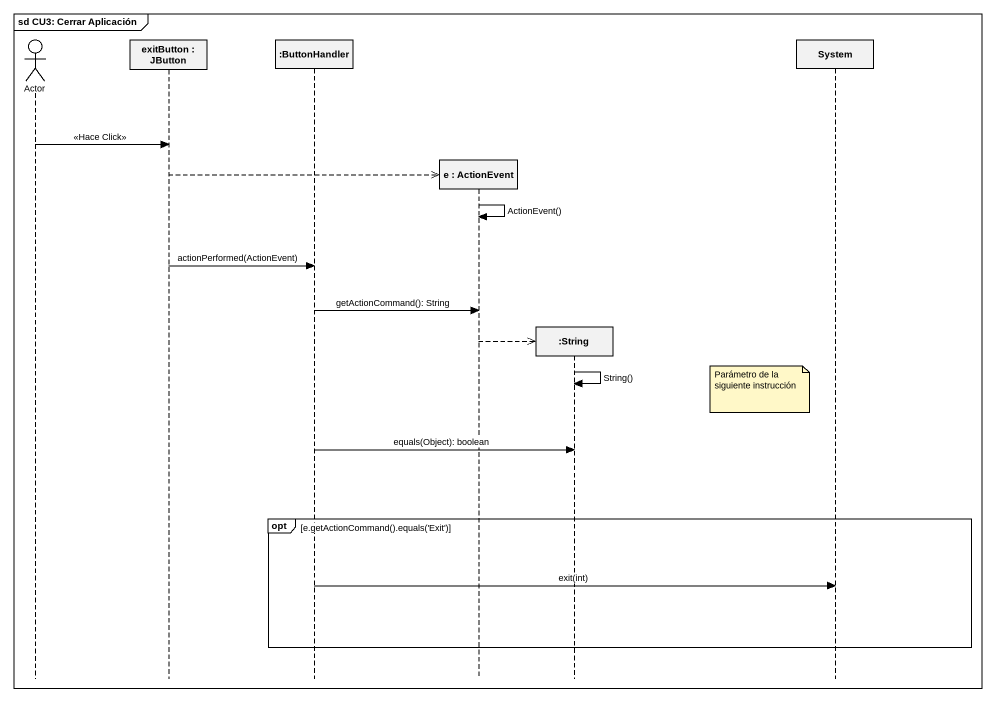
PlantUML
@startuml
mainframe sd CU3: Cerrar Aplicación
hide footbox
actor "Actor" as Actor_
participant "exitButton : JButton" as exitButton
participant ":ButtonHandler" as ButtonHandler
participant "e : ActionEvent" as e
participant ":String" as String
participant System

Actor_ -> exitButton : <<Hace Click>>
exitButton -->> e **
e -> e : ActionEvent()
exitButton -> ButtonHandler : actionPerformed(ActionEvent)
ButtonHandler -> e : getActionCommand(): String
e -->> String **
String -> String : String()
note left of System : Parámetro de la siguiente instrucción
ButtonHandler -> String : equals(Object): boolean
opt e.getActionCommand().equals('Exit')
  ButtonHandler -> System : exit(int)
end
@enduml
